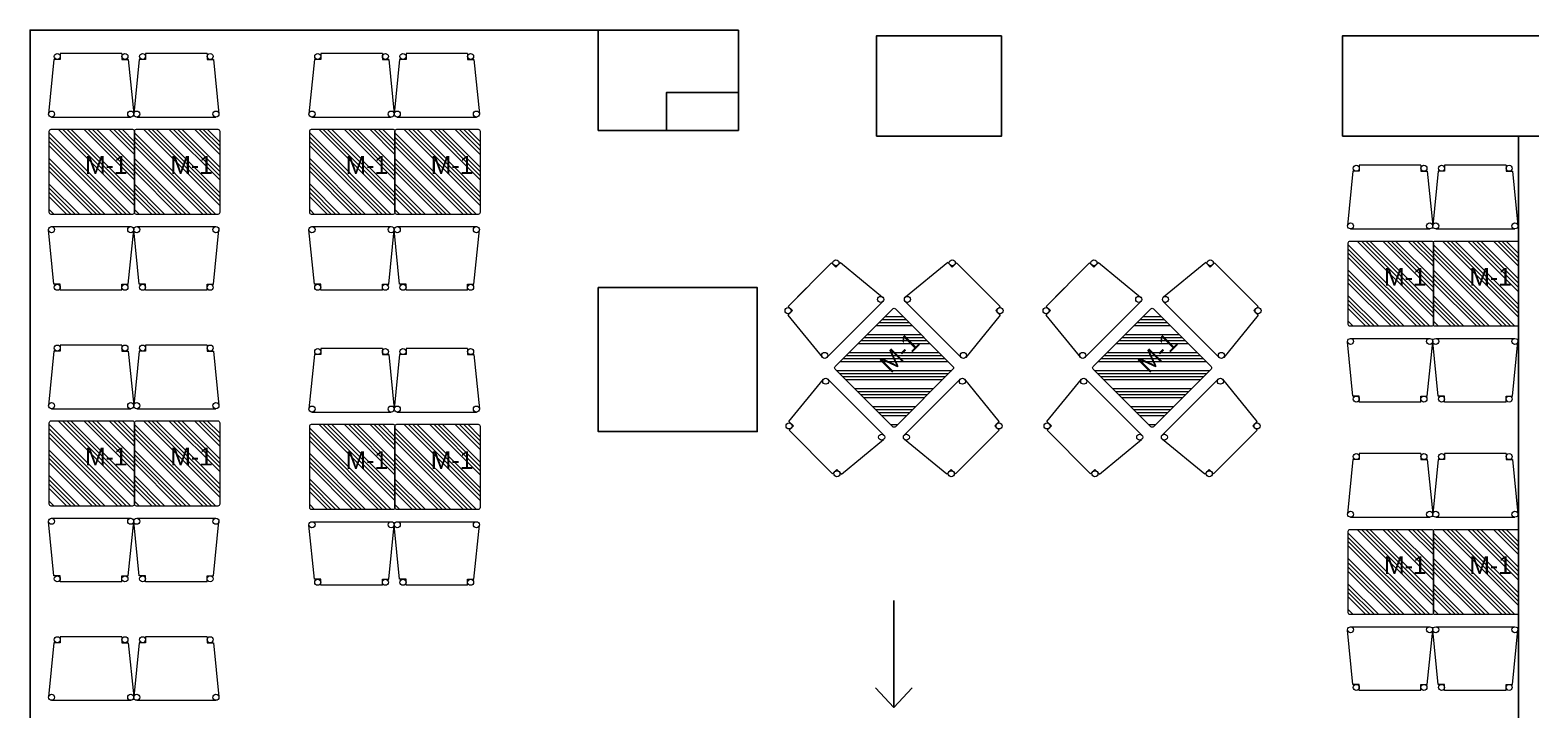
# Model space of a CAD drawing. Header units: centimetres. Extents: x 129282 to 136766, y 26190 to 28185.
# Drawn here: x 135539 to 136331, y 27826 to 28185 of the extents above; entities that cross this region are included whole.
import ezdxf

# ---------------------------------------------------------------- set-up
doc = ezdxf.new("R2010")
doc.units = ezdxf.units.CM
doc.header["$LTSCALE"] = 10
doc.header["$MEASUREMENT"] = 0
doc.layers.add('ARK_AHŞAP', color=45, linetype='Continuous', lineweight=15)
doc.layers.add('ARK_METAL', color=252, linetype='Continuous', lineweight=15)
doc.layers.add('LP-DIMENSION_INT_100', color=51, linetype='Continuous')
doc.layers.add('SD-YAZI', color=233, linetype='Continuous')
doc.styles.get("Standard").update_dxf_attribs({"font": 'arial.ttf'})

# ---------------------------------------------------------------- blocks, each defined once
blk = doc.blocks.new('kj')
at = {"layer": 'LP-DIMENSION_INT_100', "color": 2}
for p, q in [((130452.37, 28129.2), (130452.37, 28182.2)), ((130632.37, 28129.2), (130632.37, 28182.2)), ((130275.37, 28132.2), (130275.37, 28152.2)), ((130239.37, 28132.2), (130275.37, 28132.2))]:
    blk.add_line(p, q, dxfattribs=at)
for points in [[(130239.37, 28185.2), (129939.37, 28185.2), (129939.37, 26190.2), (130177.37, 26190.2)], [(130313.37, 28185.2), (130239.37, 28185.2), (130239.37, 28132.2), (130275.37, 28132.2), (130275.37, 28152.2), (130313.37, 28152.2), (130313.37, 28185.2)], [(130725.37, 28129.2), (130725.37, 27792.2), (131017.37, 27792.2)]]:
    blk.add_lwpolyline(points, dxfattribs=at)
for points in [[(130452.37, 28182.2), (130386.37, 28182.2), (130386.37, 28129.2), (130452.37, 28129.2)], [(130632.37, 28129.2), (130745.37, 28129.2), (130745.37, 28182.2), (130632.37, 28182.2)], [(130239.37, 28049.2), (130323.37, 28049.2), (130323.37, 27973.2), (130239.37, 27973.2)]]:
    blk.add_lwpolyline(points, close=True, dxfattribs=at)

msp = doc.modelspace()

# ---------------------------------------------------------------- hatches: boundary and pattern name
at = {"layer": 'ARK_METAL'}
h = msp.add_hatch(dxfattribs=at)
h.set_pattern_fill('ANSI34', color=256, scale=0.5, angle=450)
h.set_pattern_definition([(135, (103137.66, -189825.369), (-6.7351921, -6.7351921), []), (135, (103137.66, -189823.124), (-6.7351921, -6.7351921), []), (135, (103137.66, -189820.879), (-6.7351921, -6.7351921), []), (135, (103137.66, -189818.633), (-6.7351921, -6.7351921), [])])
h.paths.add_polyline_path([(135593.76, 28088.82), (135593.76, 28131.82, 0.414214), (135592.76, 28132.82), (135549.76, 28132.82, 0.414214), (135548.76, 28131.82), (135548.76, 28088.82, 0.414214), (135549.76, 28087.82), (135592.76, 28087.82, 0.414214)])
h = msp.add_hatch(dxfattribs=at)
h.set_pattern_fill('ANSI34', color=256, scale=0.5, angle=450)
h.set_pattern_definition([(135, (103182.66, -189825.369), (-6.7351921, -6.7351921), []), (135, (103182.66, -189823.124), (-6.7351921, -6.7351921), []), (135, (103182.66, -189820.879), (-6.7351921, -6.7351921), []), (135, (103182.66, -189818.633), (-6.7351921, -6.7351921), [])])
h.paths.add_polyline_path([(135638.76, 28088.82), (135638.76, 28131.82, 0.414214), (135637.76, 28132.82), (135594.76, 28132.82, 0.414214), (135593.76, 28131.82), (135593.76, 28088.82, 0.414214), (135594.76, 28087.82), (135637.76, 28087.82, 0.414214)])
h = msp.add_hatch(dxfattribs=at)
h.set_pattern_fill('ANSI34', color=256, scale=0.5, angle=450)
h.set_pattern_definition([(135, (103275.185, -189825.369), (-6.7351921, -6.7351921), []), (135, (103275.185, -189823.124), (-6.7351921, -6.7351921), []), (135, (103275.185, -189820.879), (-6.7351921, -6.7351921), []), (135, (103275.185, -189818.633), (-6.7351921, -6.7351921), [])])
h.paths.add_polyline_path([(135731.28, 28088.82), (135731.28, 28131.82, 0.414214), (135730.28, 28132.82), (135687.28, 28132.82, 0.414214), (135686.28, 28131.82), (135686.28, 28088.82, 0.414214), (135687.28, 28087.82), (135730.28, 28087.82, 0.414214)])
h = msp.add_hatch(dxfattribs=at)
h.set_pattern_fill('ANSI34', color=256, scale=0.5, angle=450)
h.set_pattern_definition([(135, (103320.185, -189825.369), (-6.7351921, -6.7351921), []), (135, (103320.185, -189823.124), (-6.7351921, -6.7351921), []), (135, (103320.185, -189820.879), (-6.7351921, -6.7351921), []), (135, (103320.185, -189818.633), (-6.7351921, -6.7351921), [])])
h.paths.add_polyline_path([(135776.28, 28088.82), (135776.28, 28131.82, 0.414214), (135775.28, 28132.82), (135732.28, 28132.82, 0.414214), (135731.28, 28131.82), (135731.28, 28088.82, 0.414214), (135732.28, 28087.82), (135775.28, 28087.82, 0.414214)])
h = msp.add_hatch(dxfattribs=at)
h.set_pattern_fill('ANSI34', color=256, scale=0.5, angle=450)
h.set_pattern_definition([(135, (103823.527, -189884.414), (-6.7351921, -6.7351921), []), (135, (103823.527, -189882.169), (-6.7351921, -6.7351921), []), (135, (103823.527, -189879.9235), (-6.7351921, -6.7351921), []), (135, (103823.527, -189877.678), (-6.7351921, -6.7351921), [])])
h.paths.add_polyline_path([(136279.62, 28029.77), (136279.62, 28072.77, 0.414214), (136278.62, 28073.77), (136235.62, 28073.77, 0.414214), (136234.62, 28072.77), (136234.62, 28029.77, 0.414214), (136235.62, 28028.77), (136278.62, 28028.77, 0.414214)])
h = msp.add_hatch(dxfattribs=at)
h.set_pattern_fill('ANSI34', color=256, scale=0.5, angle=450)
h.set_pattern_definition([(135, (103868.527, -189884.414), (-6.7351921, -6.7351921), []), (135, (103868.527, -189882.169), (-6.7351921, -6.7351921), []), (135, (103868.527, -189879.9235), (-6.7351921, -6.7351921), []), (135, (103868.527, -189877.678), (-6.7351921, -6.7351921), [])])
h.paths.add_polyline_path([(136324.62, 28029.77), (136324.62, 28072.77, 0.414214), (136323.62, 28073.77), (136280.62, 28073.77, 0.414214), (136279.62, 28072.77), (136279.62, 28029.77, 0.414214), (136280.62, 28028.77), (136323.62, 28028.77, 0.414214)])
h = msp.add_hatch(dxfattribs=at)
h.set_pattern_fill('ANSI34', color=256, scale=0.5, angle=495)
h.set_pattern_definition([(180, (267164.618, -149030.968), (-5e-12, -9.525), []), (180, (267163.03, -149029.381), (-5e-12, -9.525), []), (180, (267161.443, -149027.793), (-5e-12, -9.525), []), (180, (267159.855, -149026.206), (-5e-12, -9.525), [])])
h.paths.add_polyline_path([(136025.94, 28007.56), (135995.54, 28037.96, 0.414214), (135994.12, 28037.96), (135963.72, 28007.56, 0.414214), (135963.72, 28006.14), (135994.12, 27975.74, 0.414214), (135995.54, 27975.74), (136025.94, 28006.14, 0.414214)])
h = msp.add_hatch(dxfattribs=at)
h.set_pattern_fill('ANSI34', color=256, scale=0.5, angle=495)
h.set_pattern_definition([(180, (267300.849, -149030.968), (-5e-12, -9.525), []), (180, (267299.262, -149029.381), (-5e-12, -9.525), []), (180, (267297.674, -149027.793), (-5e-12, -9.525), []), (180, (267296.087, -149026.206), (-5e-12, -9.525), [])])
h.paths.add_polyline_path([(136162.18, 28007.56), (136131.77, 28037.96, 0.414214), (136130.36, 28037.96), (136099.95, 28007.56, 0.414214), (136099.95, 28006.14), (136130.36, 27975.74, 0.414214), (136131.77, 27975.74), (136162.18, 28006.14, 0.414214)])
h = msp.add_hatch(dxfattribs=at)
h.set_pattern_fill('ANSI34', color=256, scale=0.5, angle=450)
h.set_pattern_definition([(135, (103137.66, -189979.347), (-6.7351921, -6.7351921), []), (135, (103137.66, -189977.102), (-6.7351921, -6.7351921), []), (135, (103137.66, -189974.857), (-6.7351921, -6.7351921), []), (135, (103137.66, -189972.612), (-6.7351921, -6.7351921), [])])
h.paths.add_polyline_path([(135593.76, 27934.84), (135593.76, 27977.84, 0.414214), (135592.76, 27978.84), (135549.76, 27978.84, 0.414214), (135548.76, 27977.84), (135548.76, 27934.84, 0.414214), (135549.76, 27933.84), (135592.76, 27933.84, 0.414214)])
h = msp.add_hatch(dxfattribs=at)
h.set_pattern_fill('ANSI34', color=256, scale=0.5, angle=450)
h.set_pattern_definition([(135, (103182.66, -189979.347), (-6.7351921, -6.7351921), []), (135, (103182.66, -189977.102), (-6.7351921, -6.7351921), []), (135, (103182.66, -189974.857), (-6.7351921, -6.7351921), []), (135, (103182.66, -189972.612), (-6.7351921, -6.7351921), [])])
h.paths.add_polyline_path([(135638.76, 27934.84), (135638.76, 27977.84, 0.414214), (135637.76, 27978.84), (135594.76, 27978.84, 0.414214), (135593.76, 27977.84), (135593.76, 27934.84, 0.414214), (135594.76, 27933.84), (135637.76, 27933.84, 0.414214)])
h = msp.add_hatch(dxfattribs=at)
h.set_pattern_fill('ANSI34', color=256, scale=0.5, angle=450)
h.set_pattern_definition([(135, (103275.185, -189981.159), (-6.7351921, -6.7351921), []), (135, (103275.185, -189978.914), (-6.7351921, -6.7351921), []), (135, (103275.185, -189976.669), (-6.7351921, -6.7351921), []), (135, (103275.185, -189974.424), (-6.7351921, -6.7351921), [])])
h.paths.add_polyline_path([(135731.28, 27933.03), (135731.28, 27976.03, 0.414214), (135730.28, 27977.03), (135687.28, 27977.03, 0.414214), (135686.28, 27976.03), (135686.28, 27933.03, 0.414214), (135687.28, 27932.03), (135730.28, 27932.03, 0.414214)])
h = msp.add_hatch(dxfattribs=at)
h.set_pattern_fill('ANSI34', color=256, scale=0.5, angle=450)
h.set_pattern_definition([(135, (103320.185, -189981.159), (-6.7351921, -6.7351921), []), (135, (103320.185, -189978.914), (-6.7351921, -6.7351921), []), (135, (103320.185, -189976.669), (-6.7351921, -6.7351921), []), (135, (103320.185, -189974.424), (-6.7351921, -6.7351921), [])])
h.paths.add_polyline_path([(135776.28, 27933.03), (135776.28, 27976.03, 0.414214), (135775.28, 27977.03), (135732.28, 27977.03, 0.414214), (135731.28, 27976.03), (135731.28, 27933.03, 0.414214), (135732.28, 27932.03), (135775.28, 27932.03, 0.414214)])
h = msp.add_hatch(dxfattribs=at)
h.set_pattern_fill('ANSI34', color=256, scale=0.5, angle=450)
h.set_pattern_definition([(135, (103823.527, -190036.654), (-6.7351921, -6.7351921), []), (135, (103823.527, -190034.4085), (-6.7351921, -6.7351921), []), (135, (103823.527, -190032.163), (-6.7351921, -6.7351921), []), (135, (103823.527, -190029.918), (-6.7351921, -6.7351921), [])])
h.paths.add_polyline_path([(136279.62, 27877.53), (136279.62, 27920.53, 0.414214), (136278.62, 27921.53), (136235.62, 27921.53, 0.414214), (136234.62, 27920.53), (136234.62, 27877.53, 0.414214), (136235.62, 27876.53), (136278.62, 27876.53, 0.414214)])
h = msp.add_hatch(dxfattribs=at)
h.set_pattern_fill('ANSI34', color=256, scale=0.5, angle=450)
h.set_pattern_definition([(135, (103868.527, -190036.654), (-6.7351921, -6.7351921), []), (135, (103868.527, -190034.4085), (-6.7351921, -6.7351921), []), (135, (103868.527, -190032.163), (-6.7351921, -6.7351921), []), (135, (103868.527, -190029.918), (-6.7351921, -6.7351921), [])])
h.paths.add_polyline_path([(136324.62, 27877.53), (136324.62, 27920.53, 0.414214), (136323.62, 27921.53), (136280.62, 27921.53, 0.414214), (136279.62, 27920.53), (136279.62, 27877.53, 0.414214), (136280.62, 27876.53), (136323.62, 27876.53, 0.414214)])

# ---------------------------------------------------------------- linework, layer by layer
at = {"layer": 'ARK_AHŞAP'}
for centre in [(135553.02, 28171.23), (135588.74, 28171.23), (135598.02, 28171.23), (135633.74, 28171.23), (135690.54, 28171.23), (135726.26, 28171.23), (135735.54, 28171.23), (135771.26, 28171.23), (135549.98, 28140.83), (135591.78, 28140.83), (135594.98, 28140.83), (135636.78, 28140.83), (135687.5, 28140.83), (135729.3, 28140.83), (135732.5, 28140.83), (135774.3, 28140.83), (136238.89, 28112.19), (136274.6, 28112.19), (136283.89, 28112.19), (136319.6, 28112.19), (135549.98, 28079.8), (135591.78, 28079.8), (135594.98, 28079.8), (135636.78, 28079.8), (135687.5, 28079.8), (135729.3, 28079.8), (135732.5, 28079.8), (135774.3, 28079.8), (136235.84, 28081.79), (136277.64, 28081.79), (136280.84, 28081.79), (136322.64, 28081.79), (135964.12, 28062.28), (136025.54, 28062.28), (136100.35, 28062.28), (136161.78, 28062.28), (135553.02, 28049.4), (135588.74, 28049.4), (135598.02, 28049.4), (135633.74, 28049.4), (135690.54, 28049.4), (135726.26, 28049.4), (135735.54, 28049.4), (135771.26, 28049.4), (135987.76, 28042.94), (136001.9, 28042.94), (136124, 28042.94), (136138.13, 28042.94), (135938.86, 28037.03), (136050.8, 28037.03), (136075.09, 28037.03), (136187.03, 28037.03), (135553.02, 28017.25), (135588.74, 28017.25), (135598.02, 28017.25), (135633.74, 28017.25), (135690.54, 28015.44), (135726.26, 28015.44), (135735.54, 28015.44), (135771.26, 28015.44), (135958.21, 28013.38), (136031.45, 28013.38), (136094.44, 28013.38), (136167.69, 28013.38), (136235.84, 28020.76), (136277.64, 28020.76), (136280.84, 28020.76), (136322.64, 28020.76), (135958.74, 27999.78), (136030.92, 27999.78), (136094.97, 27999.78), (136167.15, 27999.78), (136238.89, 27990.36), (136274.6, 27990.36), (136283.89, 27990.36), (136319.6, 27990.36), (135549.98, 27986.85), (135591.78, 27986.85), (135594.98, 27986.85), (135636.78, 27986.85), (135687.5, 27985.04), (135729.3, 27985.04), (135732.5, 27985.04), (135774.3, 27985.04), (135939.4, 27976.14), (136050.27, 27976.14), (136075.63, 27976.14), (136186.5, 27976.14), (135988.3, 27970.23), (136001.36, 27970.23), (136124.53, 27970.23), (136137.59, 27970.23), (136238.89, 27959.95), (136274.6, 27959.95), (136283.89, 27959.95), (136319.6, 27959.95), (135964.65, 27950.88), (136025.01, 27950.88), (136100.88, 27950.88), (136161.24, 27950.88), (136235.84, 27929.55), (136277.64, 27929.55), (136280.84, 27929.55), (136322.64, 27929.55), (135549.98, 27925.82), (135591.78, 27925.82), (135594.98, 27925.82), (135636.78, 27925.82), (135687.5, 27924.01), (135729.3, 27924.01), (135732.5, 27924.01), (135774.3, 27924.01), (135553.02, 27895.42), (135588.74, 27895.42), (135598.02, 27895.42), (135633.74, 27895.42), (135690.54, 27893.61), (135726.26, 27893.61), (135735.54, 27893.61), (135771.26, 27893.61), (135553.02, 27863.28), (135588.74, 27863.28), (135598.02, 27863.28), (135633.74, 27863.28), (136235.84, 27868.52), (136277.64, 27868.52), (136280.84, 27868.52), (136322.64, 27868.52), (135549.98, 27832.88), (135591.78, 27832.88), (135594.98, 27832.88), (135636.78, 27832.88), (136238.89, 27838.12), (136274.6, 27838.12), (136283.89, 27838.12), (136319.6, 27838.12)]:
    msp.add_circle(centre, 1.6, dxfattribs=at)
at = {"layer": 'ARK_METAL'}
for p, q in [((135551.26, 28169.63), (135548.39, 28140.99)), ((135554.62, 28169.63), (135551.26, 28169.63)), ((135568.38, 28172.83), (135554.62, 28172.83)), ((135587.14, 28172.83), (135554.62, 28172.83)), ((135554.62, 28172.83), (135554.62, 28169.63)), ((135587.14, 28172.83), (135587.14, 28169.63)), ((135587.14, 28169.63), (135590.5, 28169.63)), ((135590.5, 28169.63), (135593.37, 28140.99)), ((135596.26, 28169.63), (135593.39, 28140.99)), ((135599.62, 28169.63), (135596.26, 28169.63)), ((135613.38, 28172.83), (135599.62, 28172.83)), ((135632.14, 28172.83), (135599.62, 28172.83)), ((135599.62, 28172.83), (135599.62, 28169.63)), ((135632.14, 28172.83), (135632.14, 28169.63)), ((135632.14, 28169.63), (135635.5, 28169.63)), ((135635.5, 28169.63), (135638.37, 28140.99)), ((135688.78, 28169.63), (135685.91, 28140.99)), ((135692.14, 28169.63), (135688.78, 28169.63)), ((135705.9, 28172.83), (135692.14, 28172.83)), ((135724.66, 28172.83), (135692.14, 28172.83)), ((135692.14, 28172.83), (135692.14, 28169.63)), ((135724.66, 28172.83), (135724.66, 28169.63)), ((135724.66, 28169.63), (135728.02, 28169.63)), ((135728.02, 28169.63), (135730.89, 28140.99)), ((135733.78, 28169.63), (135730.91, 28140.99)), ((135737.14, 28169.63), (135733.78, 28169.63)), ((135750.9, 28172.83), (135737.14, 28172.83)), ((135769.66, 28172.83), (135737.14, 28172.83)), ((135737.14, 28172.83), (135737.14, 28169.63)), ((135769.66, 28172.83), (135769.66, 28169.63)), ((135769.66, 28169.63), (135773.02, 28169.63)), ((135773.02, 28169.63), (135775.89, 28140.99)), ((135549.98, 28139.23), (135591.78, 28139.23)), ((135594.98, 28139.23), (135636.78, 28139.23)), ((135687.5, 28139.23), (135729.3, 28139.23)), ((135732.5, 28139.23), (135774.3, 28139.23)), ((136237.12, 28110.59), (136234.25, 28081.95)), ((136240.49, 28110.59), (136237.12, 28110.59)), ((136254.24, 28113.79), (136240.49, 28113.79)), ((136273, 28113.79), (136240.49, 28113.79)), ((136240.49, 28113.79), (136240.49, 28110.59)), ((136273, 28113.79), (136273, 28110.59)), ((136273, 28110.59), (136276.37, 28110.59)), ((136276.37, 28110.59), (136279.24, 28081.95)), ((136282.12, 28110.59), (136279.25, 28081.95)), ((136285.49, 28110.59), (136282.12, 28110.59)), ((136299.24, 28113.79), (136285.49, 28113.79)), ((136318, 28113.79), (136285.49, 28113.79)), ((136285.49, 28113.79), (136285.49, 28110.59)), ((136318, 28113.79), (136318, 28110.59)), ((136318, 28110.59), (136321.37, 28110.59)), ((136321.37, 28110.59), (136324.24, 28081.95)), ((135551.26, 28051), (135548.39, 28079.64)), ((135549.98, 28081.4), (135591.78, 28081.4)), ((135590.5, 28051), (135593.37, 28079.64)), ((135596.26, 28051), (135593.39, 28079.64)), ((135594.98, 28081.4), (135636.78, 28081.4)), ((135635.5, 28051), (135638.37, 28079.64)), ((135688.78, 28051), (135685.91, 28079.64)), ((135687.5, 28081.4), (135729.3, 28081.4)), ((135728.02, 28051), (135730.89, 28079.64)), ((135733.78, 28051), (135730.91, 28079.64)), ((135732.5, 28081.4), (135774.3, 28081.4)), ((135773.02, 28051), (135775.89, 28079.64)), ((136235.84, 28080.19), (136277.64, 28080.19)), ((136280.84, 28080.19), (136322.64, 28080.19)), ((135961.86, 28062.28), (135938.86, 28039.29)), ((135961.86, 28062.28), (135964.12, 28060.02)), ((135964.12, 28060.02), (135966.5, 28062.4)), ((135966.5, 28062.4), (135988.78, 28044.18)), ((136023.17, 28062.4), (136000.88, 28044.18)), ((136025.54, 28060.02), (136023.17, 28062.4)), ((136027.81, 28062.28), (136025.54, 28060.02)), ((136027.81, 28062.28), (136050.8, 28039.29)), ((136098.09, 28062.28), (136075.09, 28039.29)), ((136098.09, 28062.28), (136100.35, 28060.02)), ((136100.35, 28060.02), (136102.73, 28062.4)), ((136102.73, 28062.4), (136125.01, 28044.18)), ((136159.4, 28062.4), (136137.12, 28044.18)), ((136161.78, 28060.02), (136159.4, 28062.4)), ((136164.04, 28062.28), (136161.78, 28060.02)), ((136164.04, 28062.28), (136187.03, 28039.29)), ((135554.62, 28051), (135551.26, 28051)), ((135554.62, 28047.8), (135554.62, 28051)), ((135568.38, 28047.8), (135554.62, 28047.8)), ((135587.14, 28047.8), (135554.62, 28047.8)), ((135587.14, 28051), (135590.5, 28051)), ((135587.14, 28047.8), (135587.14, 28051)), ((135599.62, 28051), (135596.26, 28051)), ((135599.62, 28047.8), (135599.62, 28051)), ((135613.38, 28047.8), (135599.62, 28047.8)), ((135632.14, 28047.8), (135599.62, 28047.8)), ((135632.14, 28051), (135635.5, 28051)), ((135632.14, 28047.8), (135632.14, 28051)), ((135692.14, 28051), (135688.78, 28051)), ((135692.14, 28047.8), (135692.14, 28051)), ((135705.9, 28047.8), (135692.14, 28047.8)), ((135724.66, 28047.8), (135692.14, 28047.8)), ((135724.66, 28051), (135728.02, 28051)), ((135724.66, 28047.8), (135724.66, 28051)), ((135737.14, 28051), (135733.78, 28051)), ((135737.14, 28047.8), (135737.14, 28051)), ((135750.9, 28047.8), (135737.14, 28047.8)), ((135769.66, 28047.8), (135737.14, 28047.8)), ((135769.66, 28051), (135773.02, 28051)), ((135769.66, 28047.8), (135769.66, 28051)), ((135948.59, 28049.02), (135938.86, 28039.29)), ((136041.07, 28049.02), (136050.8, 28039.29)), ((136084.82, 28049.02), (136075.09, 28039.29)), ((136177.3, 28049.02), (136187.03, 28039.29)), ((135938.86, 28039.29), (135941.13, 28037.03)), ((135959.34, 28012.25), (135988.9, 28041.81)), ((136030.32, 28012.25), (136000.77, 28041.81)), ((136050.8, 28039.29), (136048.54, 28037.03)), ((136075.09, 28039.29), (136077.36, 28037.03)), ((136095.57, 28012.25), (136125.13, 28041.81)), ((136166.55, 28012.25), (136137, 28041.81)), ((136187.03, 28039.29), (136184.77, 28037.03)), ((135941.13, 28037.03), (135938.75, 28034.65)), ((135938.75, 28034.65), (135956.97, 28012.37)), ((136050.91, 28034.65), (136032.69, 28012.37)), ((136048.54, 28037.03), (136050.91, 28034.65)), ((136077.36, 28037.03), (136074.98, 28034.65)), ((136074.98, 28034.65), (136093.2, 28012.37)), ((136187.15, 28034.65), (136168.92, 28012.37)), ((136184.77, 28037.03), (136187.15, 28034.65)), ((135551.26, 28015.65), (135548.39, 27987.01)), ((135554.62, 28015.65), (135551.26, 28015.65)), ((135568.38, 28018.85), (135554.62, 28018.85)), ((135587.14, 28018.85), (135554.62, 28018.85)), ((135554.62, 28018.85), (135554.62, 28015.65)), ((135587.14, 28018.85), (135587.14, 28015.65)), ((135587.14, 28015.65), (135590.5, 28015.65)), ((135590.5, 28015.65), (135593.37, 27987.01)), ((135596.26, 28015.65), (135593.39, 27987.01)), ((135599.62, 28015.65), (135596.26, 28015.65)), ((135613.38, 28018.85), (135599.62, 28018.85)), ((135632.14, 28018.85), (135599.62, 28018.85)), ((135599.62, 28018.85), (135599.62, 28015.65)), ((135632.14, 28018.85), (135632.14, 28015.65)), ((135632.14, 28015.65), (135635.5, 28015.65)), ((135635.5, 28015.65), (135638.37, 27987.01)), ((135705.9, 28017.04), (135692.14, 28017.04)), ((135724.66, 28017.04), (135692.14, 28017.04)), ((135692.14, 28017.04), (135692.14, 28013.84)), ((135724.66, 28017.04), (135724.66, 28013.84)), ((135750.9, 28017.04), (135737.14, 28017.04)), ((135769.66, 28017.04), (135737.14, 28017.04)), ((135737.14, 28017.04), (135737.14, 28013.84)), ((135769.66, 28017.04), (135769.66, 28013.84)), ((136237.12, 27991.96), (136234.25, 28020.6)), ((136235.84, 28022.36), (136277.64, 28022.36)), ((136276.37, 27991.96), (136279.24, 28020.6)), ((136282.12, 27991.96), (136279.25, 28020.6)), ((136280.84, 28022.36), (136322.64, 28022.36)), ((136321.37, 27991.96), (136324.24, 28020.6)), ((135688.78, 28013.84), (135685.91, 27985.2)), ((135692.14, 28013.84), (135688.78, 28013.84)), ((135724.66, 28013.84), (135728.02, 28013.84)), ((135728.02, 28013.84), (135730.89, 27985.2)), ((135733.78, 28013.84), (135730.91, 27985.2)), ((135737.14, 28013.84), (135733.78, 28013.84)), ((135769.66, 28013.84), (135773.02, 28013.84)), ((135773.02, 28013.84), (135775.89, 27985.2)), ((135939.28, 27978.51), (135957.5, 28000.8)), ((135989.43, 27971.36), (135959.87, 28000.91)), ((136000.23, 27971.36), (136029.79, 28000.91)), ((136050.38, 27978.51), (136032.16, 28000.8)), ((136075.51, 27978.51), (136093.74, 28000.8)), ((136125.66, 27971.36), (136096.11, 28000.91)), ((136136.46, 27971.36), (136166.02, 28000.91)), ((136186.61, 27978.51), (136168.39, 28000.8)), ((136240.49, 27991.96), (136237.12, 27991.96)), ((136240.49, 27988.76), (136240.49, 27991.96)), ((136273, 27991.96), (136276.37, 27991.96)), ((136273, 27988.76), (136273, 27991.96)), ((136285.49, 27991.96), (136282.12, 27991.96)), ((136285.49, 27988.76), (136285.49, 27991.96)), ((136318, 27991.96), (136321.37, 27991.96)), ((136318, 27988.76), (136318, 27991.96)), ((135549.98, 27985.25), (135591.78, 27985.25)), ((135594.98, 27985.25), (135636.78, 27985.25)), ((135687.5, 27983.44), (135729.3, 27983.44)), ((135732.5, 27983.44), (135774.3, 27983.44)), ((136254.24, 27988.76), (136240.49, 27988.76)), ((136273, 27988.76), (136240.49, 27988.76)), ((136299.24, 27988.76), (136285.49, 27988.76)), ((136318, 27988.76), (136285.49, 27988.76)), ((135941.66, 27976.14), (135939.28, 27978.51)), ((135939.4, 27973.87), (135941.66, 27976.14)), ((136048, 27976.14), (136050.38, 27978.51)), ((136050.27, 27973.87), (136048, 27976.14)), ((136077.89, 27976.14), (136075.51, 27978.51)), ((136075.63, 27973.87), (136077.89, 27976.14)), ((136184.23, 27976.14), (136186.61, 27978.51)), ((136186.5, 27973.87), (136184.23, 27976.14)), ((135939.4, 27973.87), (135962.39, 27950.88)), ((135967.03, 27950.77), (135989.31, 27968.99)), ((136022.63, 27950.77), (136000.35, 27968.99)), ((136050.27, 27973.87), (136027.27, 27950.88)), ((136075.63, 27973.87), (136098.62, 27950.88)), ((136103.26, 27950.77), (136125.54, 27968.99)), ((136158.86, 27950.77), (136136.58, 27968.99)), ((136186.5, 27973.87), (136163.5, 27950.88)), ((135952.66, 27960.61), (135962.39, 27950.88)), ((136037, 27960.61), (136027.27, 27950.88)), ((136088.89, 27960.61), (136098.62, 27950.88)), ((136173.23, 27960.61), (136163.5, 27950.88)), ((136254.24, 27961.55), (136240.49, 27961.55)), ((136273, 27961.55), (136240.49, 27961.55)), ((136240.49, 27961.55), (136240.49, 27958.35)), ((136273, 27961.55), (136273, 27958.35)), ((136299.24, 27961.55), (136285.49, 27961.55)), ((136318, 27961.55), (136285.49, 27961.55)), ((136285.49, 27961.55), (136285.49, 27958.35)), ((136318, 27961.55), (136318, 27958.35)), ((135962.39, 27950.88), (135964.65, 27953.14)), ((135964.65, 27953.14), (135967.03, 27950.77)), ((136025.01, 27953.14), (136022.63, 27950.77)), ((136027.27, 27950.88), (136025.01, 27953.14)), ((136098.62, 27950.88), (136100.88, 27953.14)), ((136100.88, 27953.14), (136103.26, 27950.77)), ((136161.24, 27953.14), (136158.86, 27950.77)), ((136163.5, 27950.88), (136161.24, 27953.14)), ((136237.12, 27958.35), (136234.25, 27929.71)), ((136240.49, 27958.35), (136237.12, 27958.35)), ((136273, 27958.35), (136276.37, 27958.35)), ((136276.37, 27958.35), (136279.24, 27929.71)), ((136282.12, 27958.35), (136279.25, 27929.71)), ((136285.49, 27958.35), (136282.12, 27958.35)), ((136318, 27958.35), (136321.37, 27958.35)), ((136321.37, 27958.35), (136324.24, 27929.71)), ((136235.84, 27927.95), (136277.64, 27927.95)), ((136280.84, 27927.95), (136322.64, 27927.95)), ((135551.26, 27897.02), (135548.39, 27925.66)), ((135549.98, 27927.42), (135591.78, 27927.42)), ((135590.5, 27897.02), (135593.37, 27925.66)), ((135596.26, 27897.02), (135593.39, 27925.66)), ((135594.98, 27927.42), (135636.78, 27927.42)), ((135635.5, 27897.02), (135638.37, 27925.66)), ((135688.78, 27895.21), (135685.91, 27923.85)), ((135687.5, 27925.61), (135729.3, 27925.61)), ((135728.02, 27895.21), (135730.89, 27923.85)), ((135733.78, 27895.21), (135730.91, 27923.85)), ((135732.5, 27925.61), (135774.3, 27925.61)), ((135773.02, 27895.21), (135775.89, 27923.85)), ((135554.62, 27897.02), (135551.26, 27897.02)), ((135554.62, 27893.82), (135554.62, 27897.02)), ((135587.14, 27897.02), (135590.5, 27897.02)), ((135587.14, 27893.82), (135587.14, 27897.02)), ((135599.62, 27897.02), (135596.26, 27897.02)), ((135599.62, 27893.82), (135599.62, 27897.02)), ((135632.14, 27897.02), (135635.5, 27897.02)), ((135632.14, 27893.82), (135632.14, 27897.02)), ((135568.38, 27893.82), (135554.62, 27893.82)), ((135587.14, 27893.82), (135554.62, 27893.82)), ((135613.38, 27893.82), (135599.62, 27893.82)), ((135632.14, 27893.82), (135599.62, 27893.82)), ((135692.14, 27895.21), (135688.78, 27895.21)), ((135692.14, 27892.01), (135692.14, 27895.21)), ((135705.9, 27892.01), (135692.14, 27892.01)), ((135724.66, 27892.01), (135692.14, 27892.01)), ((135724.66, 27895.21), (135728.02, 27895.21)), ((135724.66, 27892.01), (135724.66, 27895.21)), ((135737.14, 27895.21), (135733.78, 27895.21)), ((135737.14, 27892.01), (135737.14, 27895.21)), ((135750.9, 27892.01), (135737.14, 27892.01)), ((135769.66, 27892.01), (135737.14, 27892.01)), ((135769.66, 27895.21), (135773.02, 27895.21)), ((135769.66, 27892.01), (135769.66, 27895.21)), ((135568.38, 27864.88), (135554.62, 27864.88)), ((135587.14, 27864.88), (135554.62, 27864.88)), ((135554.62, 27864.88), (135554.62, 27861.68)), ((135587.14, 27864.88), (135587.14, 27861.68)), ((135613.38, 27864.88), (135599.62, 27864.88)), ((135632.14, 27864.88), (135599.62, 27864.88)), ((135599.62, 27864.88), (135599.62, 27861.68)), ((135632.14, 27864.88), (135632.14, 27861.68)), ((136237.12, 27839.72), (136234.25, 27868.36)), ((136235.84, 27870.12), (136277.64, 27870.12)), ((136276.37, 27839.72), (136279.24, 27868.36)), ((136282.12, 27839.72), (136279.25, 27868.36)), ((136280.84, 27870.12), (136322.64, 27870.12)), ((136321.37, 27839.72), (136324.24, 27868.36)), ((135551.26, 27861.68), (135548.39, 27833.04)), ((135554.62, 27861.68), (135551.26, 27861.68)), ((135587.14, 27861.68), (135590.5, 27861.68)), ((135590.5, 27861.68), (135593.37, 27833.04)), ((135596.26, 27861.68), (135593.39, 27833.04)), ((135599.62, 27861.68), (135596.26, 27861.68)), ((135632.14, 27861.68), (135635.5, 27861.68)), ((135635.5, 27861.68), (135638.37, 27833.04)), ((136240.49, 27839.72), (136237.12, 27839.72)), ((136240.49, 27836.52), (136240.49, 27839.72)), ((136254.24, 27836.52), (136240.49, 27836.52)), ((136273, 27836.52), (136240.49, 27836.52)), ((136273, 27839.72), (136276.37, 27839.72)), ((136273, 27836.52), (136273, 27839.72)), ((136285.49, 27839.72), (136282.12, 27839.72)), ((136285.49, 27836.52), (136285.49, 27839.72)), ((136299.24, 27836.52), (136285.49, 27836.52)), ((136318, 27836.52), (136285.49, 27836.52)), ((136318, 27839.72), (136321.37, 27839.72)), ((136318, 27836.52), (136318, 27839.72)), ((135549.98, 27831.28), (135591.78, 27831.28)), ((135594.98, 27831.28), (135636.78, 27831.28))]:
    msp.add_line(p, q, dxfattribs=at)
for points in [[(135592.76, 28087.82), (135549.76, 28087.82, -0.414214), (135548.76, 28088.82), (135548.76, 28131.82, -0.414214), (135549.76, 28132.82), (135592.76, 28132.82, -0.414214), (135593.76, 28131.82), (135593.76, 28088.82, -0.414214)], [(135637.76, 28087.82), (135594.76, 28087.82, -0.414214), (135593.76, 28088.82), (135593.76, 28131.82, -0.414214), (135594.76, 28132.82), (135637.76, 28132.82, -0.414214), (135638.76, 28131.82), (135638.76, 28088.82, -0.414214)], [(135730.28, 28087.82), (135687.28, 28087.82, -0.414214), (135686.28, 28088.82), (135686.28, 28131.82, -0.414214), (135687.28, 28132.82), (135730.28, 28132.82, -0.414214), (135731.28, 28131.82), (135731.28, 28088.82, -0.414214)], [(135775.28, 28087.82), (135732.28, 28087.82, -0.414214), (135731.28, 28088.82), (135731.28, 28131.82, -0.414214), (135732.28, 28132.82), (135775.28, 28132.82, -0.414214), (135776.28, 28131.82), (135776.28, 28088.82, -0.414214)], [(136278.62, 28028.77), (136235.62, 28028.77, -0.414214), (136234.62, 28029.77), (136234.62, 28072.77, -0.414214), (136235.62, 28073.77), (136278.62, 28073.77, -0.414214), (136279.62, 28072.77), (136279.62, 28029.77, -0.414214)], [(136323.62, 28028.77), (136280.62, 28028.77, -0.414214), (136279.62, 28029.77), (136279.62, 28072.77, -0.414214), (136280.62, 28073.77), (136323.62, 28073.77, -0.414214), (136324.62, 28072.77), (136324.62, 28029.77, -0.414214)], [(136025.94, 28006.14), (135995.54, 27975.74, -0.414214), (135994.12, 27975.74), (135963.72, 28006.14, -0.414214), (135963.72, 28007.56), (135994.12, 28037.96, -0.414214), (135995.54, 28037.96), (136025.94, 28007.56, -0.414214)], [(136162.18, 28006.14), (136131.77, 27975.74, -0.414214), (136130.36, 27975.74), (136099.95, 28006.14, -0.414214), (136099.95, 28007.56), (136130.36, 28037.96, -0.414214), (136131.77, 28037.96), (136162.18, 28007.56, -0.414214)], [(135592.76, 27933.84), (135549.76, 27933.84, -0.414214), (135548.76, 27934.84), (135548.76, 27977.84, -0.414214), (135549.76, 27978.84), (135592.76, 27978.84, -0.414214), (135593.76, 27977.84), (135593.76, 27934.84, -0.414214)], [(135637.76, 27933.84), (135594.76, 27933.84, -0.414214), (135593.76, 27934.84), (135593.76, 27977.84, -0.414214), (135594.76, 27978.84), (135637.76, 27978.84, -0.414214), (135638.76, 27977.84), (135638.76, 27934.84, -0.414214)], [(135730.28, 27932.03), (135687.28, 27932.03, -0.414214), (135686.28, 27933.03), (135686.28, 27976.03, -0.414214), (135687.28, 27977.03), (135730.28, 27977.03, -0.414214), (135731.28, 27976.03), (135731.28, 27933.03, -0.414214)], [(135775.28, 27932.03), (135732.28, 27932.03, -0.414214), (135731.28, 27933.03), (135731.28, 27976.03, -0.414214), (135732.28, 27977.03), (135775.28, 27977.03, -0.414214), (135776.28, 27976.03), (135776.28, 27933.03, -0.414214)], [(136278.62, 27876.53), (136235.62, 27876.53, -0.414214), (136234.62, 27877.53), (136234.62, 27920.53, -0.414214), (136235.62, 27921.53), (136278.62, 27921.53, -0.414214), (136279.62, 27920.53), (136279.62, 27877.53, -0.414214)], [(136323.62, 27876.53), (136280.62, 27876.53, -0.414214), (136279.62, 27877.53), (136279.62, 27920.53, -0.414214), (136280.62, 27921.53), (136323.62, 27921.53, -0.414214), (136324.62, 27920.53), (136324.62, 27877.53, -0.414214)]]:
    msp.add_lwpolyline(points, format="xyb", close=True, dxfattribs=at)
at = {"layer": 'LP-DIMENSION_INT_100', "color": 2}
msp.add_line((135994.64, 27883.93), (135994.64, 27827.5), dxfattribs=at)
msp.add_lwpolyline([(135912.62, 28152.2), (135874.62, 28152.2), (135874.62, 28132.2), (135912.62, 28132.2)], close=True, dxfattribs=at)
msp.add_lwpolyline([(136004.31, 27837.9), (135994.64, 27827.5), (135984.97, 27837.9)], dxfattribs=at)

# ---------------------------------------------------------------- block references
msp.add_blockref('kj', (5599.25, 0), dxfattribs=at)

# ---------------------------------------------------------------- texts
at = {"layer": 'SD-YAZI', "color": 2, "char_height": 9.36, "attachment_point": 7}
for insert in [(135567.68, 28109.25), (135612.68, 28109.25), (135705.21, 28109.25), (135750.21, 28109.25), (136253.55, 28050.2), (136298.55, 28050.2), (135567.68, 27955.27), (135612.68, 27955.27), (135705.21, 27953.46), (135750.21, 27953.46), (136253.55, 27897.96), (136298.55, 27897.96)]:
    msp.add_mtext_dynamic_manual_height_columns('M-1', width=1669.2448, gutter_width=60, heights=[0], dxfattribs=dict(at, insert=insert))
at = {"layer": 'SD-YAZI', "color": 2, "char_height": 9.36, "attachment_point": 7, "rotation": 45}
for insert in [(135993.06, 28003.57), (136129.29, 28003.57)]:
    msp.add_mtext_dynamic_manual_height_columns('M-1', width=1669.2448, gutter_width=60, heights=[0], dxfattribs=dict(at, insert=insert))

doc.saveas('drawing.dxf')
